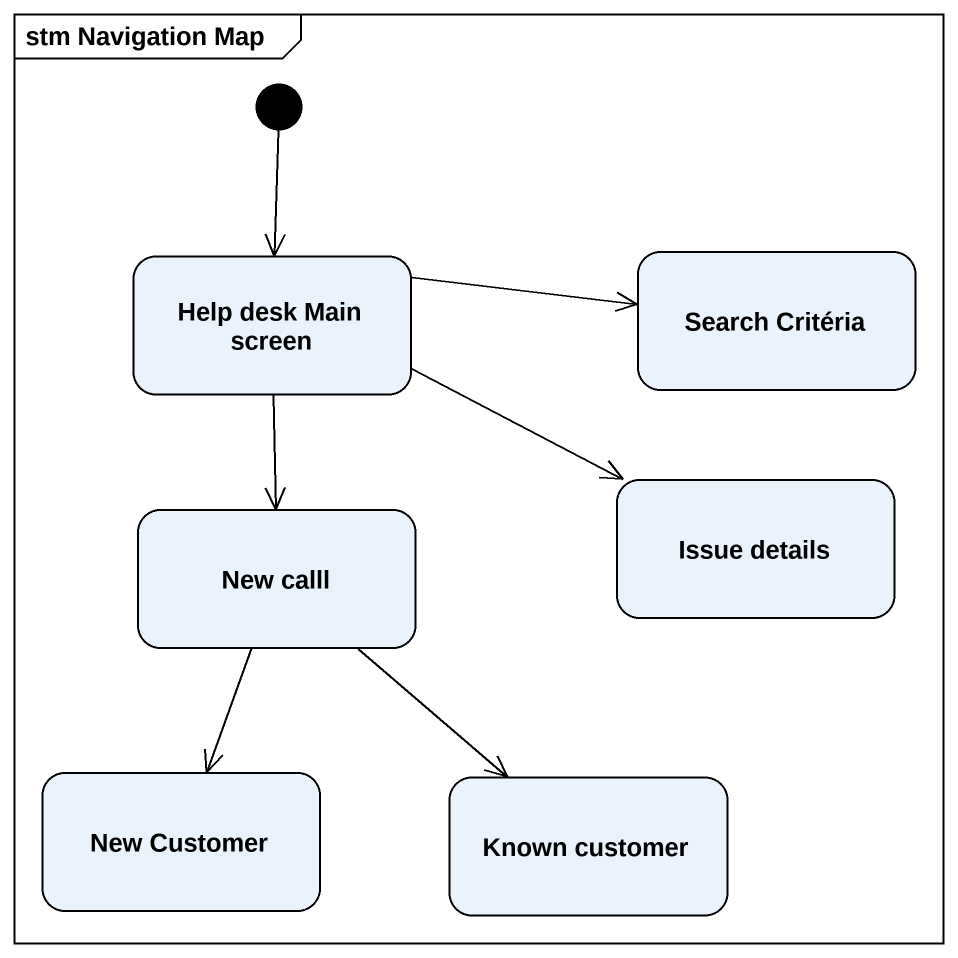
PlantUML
@startuml
mainframe stm Navigation Map
hide empty description
state "Help desk Main screen" as Help_desk_Main_screen
state "Search Critéria" as Search_Critéria
state "New calll" as New_calll
state "Issue details" as Issue_details
state "New Customer" as New_Customer
state "Known customer" as Known_customer
[*] --> Help_desk_Main_screen
Help_desk_Main_screen -right-> Search_Critéria
Help_desk_Main_screen --> New_calll
Help_desk_Main_screen -right-> Issue_details
New_calll --> New_Customer
New_calll --> Known_customer
@enduml
